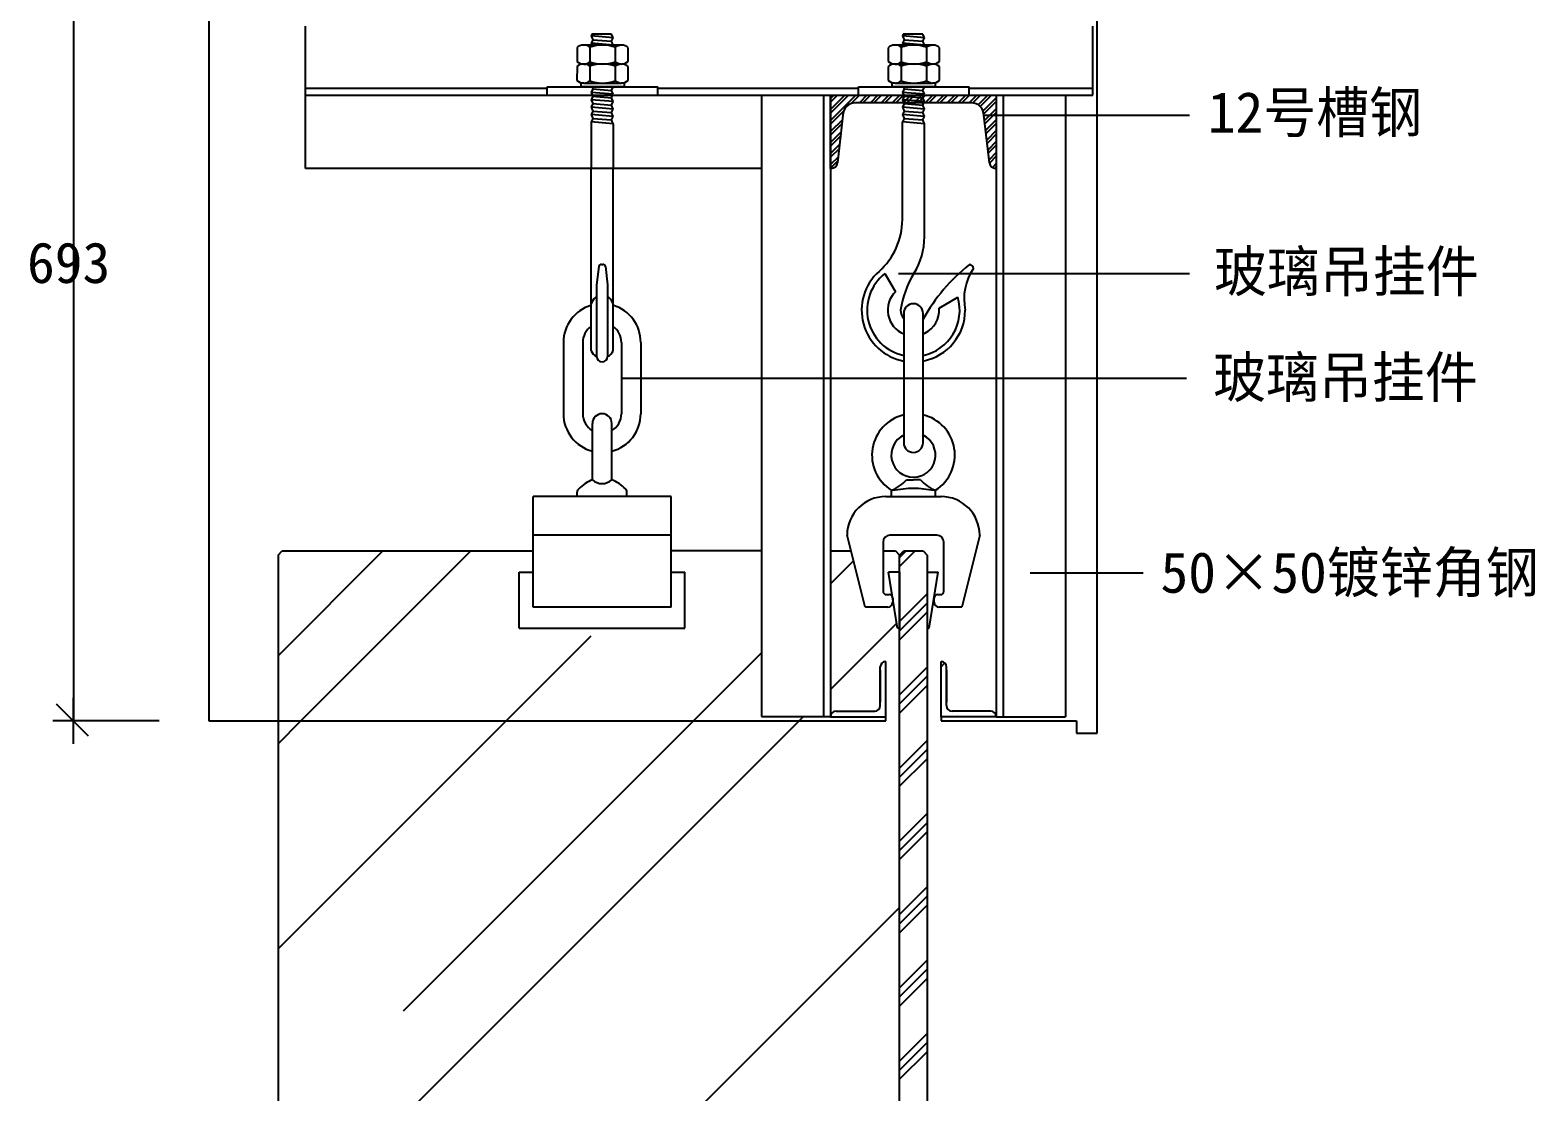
# Model space of a CAD drawing. Header units: metres. Extents: x -1106 to 1756, y 335 to 3725.
# Drawn here: x -937 to 152, y 2109 to 2877 of the extents above; entities that cross this region are included whole.
import ezdxf

# ---------------------------------------------------------------- set-up
doc = ezdxf.new("R2010")
doc.units = ezdxf.units.M
for name, color, linetype in [('3', 3, 'Continuous'), ('4', 4, 'Continuous'), ('7', 7, 'Continuous'), ('BH', 3, 'Continuous'), ('DIM', 3, 'Continuous'), ('TEXT', 7, 'Continuous')]:
    doc.layers.add(name, color=color, linetype=linetype)

msp = doc.modelspace()

# ---------------------------------------------------------------- hatches: boundary and pattern name
h = msp.add_hatch()
h.set_pattern_fill('ANSI32', scale=12)
h.paths.add_polyline_path([(-237.57, 2380.32, 0.41), (-241.57, 2384.32), (-269.57, 2384.32, -0.41), (-273.57, 2388.32), (-273.57, 2416.32, 0.41), (-277.57, 2420.32), (-277.57, 2380.32)])

# ---------------------------------------------------------------- linework, layer by layer
for p, q in [((-339.16, 2830.32), (-357.57, 2811.92)), ((-347.12, 2830.32), (-357.57, 2819.87)), ((-355.07, 2830.32), (-357.57, 2827.83)), ((-344.47, 2830.32), (-357.57, 2817.22)), ((-352.42, 2830.32), (-357.57, 2825.18)), ((-336.51, 2830.32), (-342.51, 2824.33)), ((-331.21, 2830.32), (-336.71, 2824.82)), ((-328.56, 2830.32), (-334.06, 2824.82)), ((-323.25, 2830.32), (-328.75, 2824.82)), ((-320.6, 2830.32), (-326.1, 2824.82)), ((-315.3, 2830.32), (-320.8, 2824.82)), ((-312.65, 2830.32), (-318.15, 2824.82)), ((-307.34, 2830.32), (-312.84, 2824.82)), ((-304.69, 2830.32), (-310.19, 2824.82)), ((-299.39, 2830.32), (-304.89, 2824.82)), ((-296.74, 2830.32), (-302.24, 2824.82)), ((-291.43, 2830.32), (-296.93, 2824.82)), ((-288.78, 2830.32), (-294.28, 2824.82)), ((-283.48, 2830.32), (-288.98, 2824.82)), ((-280.83, 2830.32), (-286.33, 2824.82)), ((-275.52, 2830.32), (-281.02, 2824.82)), ((-272.87, 2830.32), (-278.37, 2824.82)), ((-267.57, 2830.32), (-273.07, 2824.82)), ((-264.92, 2830.32), (-270.42, 2824.82)), ((-259.61, 2830.32), (-265.11, 2824.82)), ((-256.96, 2830.32), (-262.46, 2824.82)), ((-251.66, 2830.32), (-257.16, 2824.82)), ((-249.01, 2830.32), (-254.56, 2824.76)), ((-243.7, 2830.32), (-250.66, 2823.37)), ((-241.05, 2830.32), (-249.2, 2822.18)), ((-237.57, 2828.5), (-247.13, 2818.94)), ((-237.57, 2825.85), (-246.62, 2816.8)), ((-348.07, 2818.76), (-357.57, 2809.27)), ((-348.94, 2812.58), (-357.57, 2803.96)), ((-237.57, 2820.55), (-246.12, 2812)), ((-237.57, 2817.9), (-245.84, 2809.62)), ((-237.57, 2812.59), (-245.29, 2804.87)), ((-349.3, 2809.58), (-357.57, 2801.31)), ((-350, 2803.58), (-357.57, 2796.01)), ((-350.35, 2800.57), (-357.57, 2793.36)), ((-237.57, 2809.94), (-245.01, 2802.5)), ((-237.57, 2804.64), (-244.45, 2797.75)), ((-237.57, 2801.99), (-244.18, 2795.38)), ((-351.05, 2794.57), (-357.57, 2788.05)), ((-351.4, 2791.57), (-357.57, 2785.4)), ((-237.57, 2796.68), (-243.62, 2790.63)), ((-237.57, 2794.03), (-243.34, 2788.25)), ((-352.1, 2785.56), (-357.57, 2780.1)), ((-352.45, 2782.56), (-357.57, 2777.45)), ((-237.57, 2788.73), (-242.79, 2783.51)), ((-237.57, 2786.08), (-242.51, 2781.13)), ((-237.57, 2780.77), (-240.38, 2777.96)), ((-237.57, 2778.12), (-238.36, 2777.33)), ((-317.57, 2420.32), (-317.57, 2420.32)), ((-317.57, 2380.32), (-317.57, 2420.32)), ((-277.57, 2420.32), (-277.57, 2420.32)), ((-277.57, 2380.32), (-277.57, 2420.32)), ((-321.57, 2388.32), (-321.57, 2416.32)), ((-321.57, 2413.92), (-321.57, 2390.72)), ((-273.57, 2388.32), (-273.57, 2416.32)), ((-273.57, 2413.92), (-273.57, 2390.72)), ((-905.66, 2360.64), (-905.66, 2394)), ((-357.57, 2380.32), (-317.57, 2380.32)), ((-357.32, 2380.32), (-327.72, 2380.32)), ((-356.48, 2380.32), (-356.48, 2380.32)), ((-353.57, 2384.32), (-325.57, 2384.32)), ((-346.32, 2380.32), (-346.32, 2380.32)), ((-237.57, 2380.32), (-277.57, 2380.32)), ((-241.57, 2384.32), (-269.57, 2384.32)), ((-237.81, 2380.32), (-267.41, 2380.32)), ((-248.81, 2380.32), (-248.81, 2380.32)), ((-238.66, 2380.32), (-238.66, 2380.32))]:
    msp.add_line(p, q)
msp.add_lwpolyline([(-894.72, 2366.18), (-917.81, 2389.28)])
for centre, start, end in [((-317.57, 2416.32), 90, 180), ((-277.57, 2416.32), 0, 90), ((-325.57, 2388.32), 270, 0), ((-269.57, 2388.32), 180, 270), ((-353.57, 2380.32), 90, 180), ((-241.57, 2380.32), 0, 90)]:
    msp.add_arc(centre, 4, start, end)
at = {"layer": '3'}
for p, q in [((-530.33, 2866.59), (-536.54, 2866.59)), ((-530.27, 2874.59), (-530.94, 2873.25)), ((-530.94, 2873.25), (-529.67, 2870.46)), ((-514.94, 2871.92), (-530.94, 2873.25)), ((-529.67, 2870.46), (-530.94, 2867.92)), ((-530.94, 2867.92), (-530.33, 2866.59)), ((-514.94, 2866.59), (-530.94, 2867.92)), ((-514.94, 2866.59), (-530.33, 2866.59)), ((-516.15, 2874.59), (-530.27, 2874.59)), ((-529.67, 2870.46), (-516.21, 2869.38)), ((-516.21, 2869.38), (-514.94, 2871.92)), ((-514.94, 2866.59), (-516.21, 2869.38)), ((-514.94, 2871.92), (-516.15, 2874.59)), ((-508.73, 2866.59), (-514.94, 2866.59)), ((-304.96, 2866.59), (-311.17, 2866.59)), ((-304.9, 2874.59), (-305.56, 2873.25)), ((-289.56, 2871.92), (-305.56, 2873.25)), ((-305.56, 2873.25), (-304.29, 2870.46)), ((-304.29, 2870.46), (-305.56, 2867.92)), ((-289.56, 2866.59), (-305.56, 2867.92)), ((-305.56, 2867.92), (-304.96, 2866.59)), ((-289.56, 2866.59), (-304.96, 2866.59)), ((-290.77, 2874.59), (-304.9, 2874.59)), ((-304.29, 2870.46), (-290.83, 2869.38)), ((-290.83, 2869.38), (-289.56, 2871.92)), ((-289.56, 2866.59), (-290.83, 2869.38)), ((-289.56, 2871.92), (-290.77, 2874.59)), ((-283.35, 2866.59), (-289.56, 2866.59)), ((-541.11, 2864.72), (-541.11, 2854.72)), ((-531.88, 2864.99), (-531.88, 2854.45)), ((-513.4, 2864.99), (-513.4, 2854.45)), ((-504.16, 2854.72), (-504.16, 2864.72)), ((-315.73, 2864.72), (-315.74, 2854.72)), ((-306.5, 2864.99), (-306.5, 2854.45)), ((-288.02, 2864.99), (-288.03, 2854.45)), ((-278.79, 2854.72), (-278.78, 2864.72)), ((-541.11, 2850.99), (-541.12, 2840.99)), ((-509.13, 2852.85), (-536.54, 2852.85)), ((-531.88, 2851.25), (-531.88, 2840.72)), ((-513.4, 2851.25), (-513.4, 2840.72)), ((-504.17, 2840.99), (-504.16, 2850.99)), ((-315.74, 2850.99), (-315.74, 2840.99)), ((-283.76, 2852.85), (-311.17, 2852.85)), ((-306.5, 2851.25), (-306.5, 2840.72)), ((-288.02, 2851.25), (-288.03, 2840.72)), ((-278.79, 2840.99), (-278.79, 2850.99)), ((-737.57, 2835.32), (-562.64, 2835.32)), ((-562.64, 2836.32), (-482.64, 2836.32)), ((-562.64, 2830.32), (-562.64, 2836.32)), ((-536.15, 2839.12), (-538.45, 2839.12)), ((-538.45, 2839.12), (-538.45, 2836.32)), ((-506.83, 2836.32), (-538.45, 2836.32)), ((-536.15, 2839.12), (-509.14, 2839.12)), ((-529.67, 2834.86), (-530.94, 2832.32)), ((-530.34, 2836.32), (-529.67, 2834.86)), ((-529.67, 2834.86), (-516.21, 2833.78)), ((-516.21, 2833.78), (-514.94, 2836.32)), ((-514.94, 2830.99), (-516.21, 2833.78)), ((-506.83, 2839.12), (-509.14, 2839.12)), ((-506.83, 2836.32), (-506.83, 2839.12)), ((-482.64, 2830.32), (-482.64, 2836.32)), ((-482.64, 2835.32), (-337.26, 2835.32)), ((-337.26, 2836.32), (-257.26, 2836.32)), ((-337.26, 2830.32), (-337.26, 2836.32)), ((-281.46, 2836.32), (-313.08, 2836.32)), ((-310.77, 2839.12), (-283.76, 2839.12)), ((-304.3, 2834.86), (-290.84, 2833.78)), ((-257.26, 2830.32), (-257.26, 2836.32)), ((-257.26, 2835.32), (-167.57, 2835.32)), ((-562.64, 2830.32), (-482.64, 2830.32)), ((-514.94, 2830.99), (-530.94, 2832.32)), ((-530.94, 2832.32), (-529.67, 2829.53)), ((-529.67, 2829.53), (-530.94, 2826.99)), ((-514.94, 2825.65), (-530.94, 2826.99)), ((-530.94, 2826.99), (-529.67, 2824.19)), ((-529.67, 2824.19), (-530.94, 2821.65)), ((-514.94, 2820.32), (-530.94, 2821.65)), ((-530.94, 2821.65), (-529.67, 2818.86)), ((-529.67, 2829.53), (-516.21, 2828.45)), ((-529.67, 2824.19), (-516.21, 2823.11)), ((-516.21, 2828.45), (-514.94, 2830.99)), ((-514.94, 2825.65), (-516.21, 2828.45)), ((-516.21, 2823.11), (-514.94, 2825.65)), ((-514.94, 2820.32), (-516.21, 2823.11)), ((-362.57, 2830.32), (-362.57, 2380.45)), ((-337.26, 2830.32), (-257.26, 2830.32)), ((-336.66, 2830.32), (-256.66, 2830.32)), ((-289.57, 2830.99), (-305.57, 2832.32)), ((-289.57, 2825.65), (-305.57, 2826.99)), ((-289.57, 2820.32), (-305.57, 2821.65)), ((-304.3, 2829.53), (-290.84, 2828.45)), ((-304.3, 2824.19), (-290.84, 2823.11)), ((-232.57, 2830.32), (-232.57, 2380.32)), ((-529.67, 2818.86), (-530.94, 2816.32)), ((-514.94, 2814.99), (-530.94, 2816.32)), ((-530.94, 2816.32), (-529.67, 2813.53)), ((-529.67, 2813.53), (-530.94, 2810.99)), ((-530.94, 2810.99), (-530.94, 2777.32)), ((-514.94, 2809.65), (-530.94, 2810.99)), ((-529.67, 2818.86), (-516.21, 2817.78)), ((-529.67, 2813.53), (-516.21, 2812.45)), ((-516.21, 2817.78), (-514.94, 2820.32)), ((-514.94, 2814.99), (-516.21, 2817.78)), ((-516.21, 2812.45), (-514.94, 2814.99)), ((-514.94, 2809.65), (-516.21, 2812.45)), ((-289.57, 2814.99), (-305.57, 2816.32)), ((-289.57, 2809.65), (-305.57, 2810.99)), ((-304.3, 2818.86), (-290.84, 2817.78)), ((-304.3, 2813.53), (-290.84, 2812.45)), ((-514.94, 2809.65), (-514.94, 2777.32)), ((-525.38, 2706.31), (-526.94, 2692.89)), ((-523.47, 2707.72), (-522.41, 2707.72)), ((-520.5, 2706.31), (-518.94, 2692.89)), ((-526.94, 2692.89), (-526.94, 2641.19)), ((-518.94, 2692.89), (-518.94, 2641.19)), ((-318.21, 2701.11), (-310.61, 2687.94)), ((-279.02, 2676.06), (-265.35, 2683.96)), ((-302.68, 2551.84), (-297.57, 2551.84)), ((-292.45, 2551.84), (-297.57, 2551.84)), ((-472.94, 2511.69), (-572.94, 2511.69)), ((-309.06, 2444.43), (-315.6, 2484.99)), ((-307.57, 2484.99), (-315.6, 2484.99)), ((-307.57, 2484.99), (-307.57, 2444.43)), ((-287.57, 2484.99), (-287.57, 2444.43)), ((-287.57, 2484.99), (-279.53, 2484.99)), ((-286.08, 2444.43), (-279.53, 2484.99)), ((-307.57, 2444.43), (-309.06, 2444.43)), ((-287.57, 2444.43), (-286.08, 2444.43))]:
    msp.add_line(p, q, dxfattribs=at)
for centre, radius, start, end in [((-536.87, 2860.87), 5.73, 86.72, 137.74), ((-535.74, 2861.17), 5.43, 44.66, 94.18), ((-522.64, 2839.11), 27.48, 70.35, 109.65), ((-507.39, 2855.46), 11.26, 98.88, 122.23), ((-508.64, 2860.28), 6.31, 44.75, 90.81), ((-311.49, 2860.87), 5.73, 86.72, 137.74), ((-310.37, 2861.17), 5.43, 44.66, 94.18), ((-297.26, 2839.11), 27.48, 70.35, 109.65), ((-282.02, 2855.46), 11.26, 98.88, 122.23), ((-283.26, 2860.28), 6.31, 44.75, 90.81), ((-536.31, 2859.97), 7.12, 227.51, 271.33), ((-535.75, 2858.28), 5.44, 265.82, 315.3), ((-522.64, 2880.32), 27.47, 250.35, 289.65), ((-507.4, 2863.98), 11.26, 237.77, 261.12), ((-508.87, 2859.7), 6.85, 267.79, 313.37), ((-310.93, 2859.97), 7.12, 227.51, 271.33), ((-310.37, 2858.28), 5.44, 265.82, 315.3), ((-297.26, 2880.32), 27.47, 250.35, 289.65), ((-282.02, 2863.98), 11.26, 237.77, 261.12), ((-283.5, 2859.7), 6.85, 267.79, 313.37), ((-536.87, 2847.13), 5.73, 86.72, 137.74), ((-535.74, 2847.43), 5.43, 44.66, 94.18), ((-522.64, 2825.37), 27.48, 70.35, 109.65), ((-507.39, 2841.73), 11.26, 98.88, 122.23), ((-508.64, 2846.55), 6.31, 44.75, 90.81), ((-311.5, 2847.13), 5.73, 86.72, 137.74), ((-310.37, 2847.43), 5.43, 44.66, 94.18), ((-297.26, 2825.37), 27.48, 70.35, 109.65), ((-282.02, 2841.73), 11.26, 98.88, 122.23), ((-283.27, 2846.55), 6.31, 44.75, 90.81), ((-536.31, 2846.23), 7.12, 227.51, 271.33), ((-535.75, 2844.55), 5.44, 265.82, 315.3), ((-522.64, 2866.59), 27.47, 250.35, 289.65), ((-507.4, 2850.24), 11.26, 237.77, 261.12), ((-508.87, 2845.97), 6.85, 267.79, 313.37), ((-310.37, 2844.55), 5.44, 265.82, 315.3), ((-297.27, 2866.59), 27.47, 250.35, 289.65), ((-282.02, 2850.24), 11.26, 237.77, 261.12), ((-523.47, 2705.72), 2, 90, 162.56), ((-522.41, 2705.72), 2, 17.44, 90), ((-297.57, 2674.69), 33.53, 128, 257.95), ((-522.13, 2676.59), 9.18, 127.68, 163.56), ((-527.44, 2683.46), 0.5, 0, 127.68), ((-518.44, 2683.46), 0.5, 52.32, 180), ((-523.75, 2676.59), 9.18, 16.44, 52.32), ((-297.57, 2674.69), 18.6, 134.53, 247.89), ((-297.57, 2674.69), 33.53, 282.05, 16.05), ((-297.57, 2674.69), 18.6, 296.67, 4.24), ((-297.57, 2674.69), 18.6, 292.11, 296.67), ((-297.57, 2569.69), 16, 115.94, 64.06), ((-322.14, 2568.33), 25.5, 289.65, 319.72), ((-272.41, 2569.12), 26.46, 220.77, 249.75), ((-297.57, 2470.77), 74.76, 78.43, 101.57)]:
    msp.add_arc(centre, radius, start, end, dxfattribs=at)
at = {"layer": '4'}
for p, q in [((-807.57, 3461.32), (-807.57, 2377.32)), ((-164.57, 2368.32), (-164.57, 3459.32)), ((-807.57, 2377.32), (-317.57, 2377.32)), ((-317.57, 2377.32), (-317.57, 2380.32)), ((-277.57, 2380.32), (-277.57, 2377.32)), ((-277.57, 2377.32), (-179.57, 2377.32)), ((-179.57, 2377.32), (-179.57, 2368.32)), ((-179.57, 2368.32), (-164.57, 2368.32))]:
    msp.add_line(p, q, dxfattribs=at)
at = {"layer": '7'}
for p, q in [((-737.57, 2830.32), (-737.57, 2880.32)), ((-167.57, 2830.32), (-167.57, 2880.32)), ((-313.08, 2839.12), (-313.08, 2836.32)), ((-310.77, 2839.12), (-313.08, 2839.12)), ((-304.3, 2834.86), (-305.57, 2832.32)), ((-304.96, 2836.32), (-304.3, 2834.86)), ((-290.84, 2833.78), (-289.57, 2836.32)), ((-289.57, 2830.99), (-290.84, 2833.78)), ((-281.46, 2839.12), (-283.76, 2839.12)), ((-281.46, 2836.32), (-281.46, 2839.12)), ((-737.57, 2830.32), (-167.57, 2830.32)), ((-737.57, 2777.32), (-737.57, 2830.32)), ((-407.57, 2830.32), (-407.57, 2380.45)), ((-357.57, 2830.32), (-357.57, 2380.45)), ((-357.57, 2777.32), (-357.57, 2830.32)), ((-357.57, 2830.32), (-237.57, 2830.32)), ((-255.57, 2824.82), (-339.57, 2824.82)), ((-305.57, 2832.32), (-304.3, 2829.53)), ((-304.3, 2829.53), (-305.57, 2826.99)), ((-305.57, 2826.99), (-304.3, 2824.19)), ((-304.3, 2824.19), (-305.57, 2821.65)), ((-305.57, 2821.65), (-304.3, 2818.86)), ((-290.84, 2828.45), (-289.57, 2830.99)), ((-289.57, 2825.65), (-290.84, 2828.45)), ((-290.84, 2823.11), (-289.57, 2825.65)), ((-289.57, 2820.32), (-290.84, 2823.11)), ((-237.57, 2830.32), (-237.57, 2380.32)), ((-237.57, 2830.32), (-237.57, 2777.32)), ((-187.57, 2830.32), (-187.57, 2380.32)), ((-348.57, 2815.82), (-352.6, 2781.3)), ((-304.3, 2818.86), (-305.57, 2816.32)), ((-305.57, 2816.32), (-304.3, 2813.53)), ((-304.3, 2813.53), (-305.57, 2810.99)), ((-305.57, 2740.2), (-305.57, 2810.99)), ((-290.84, 2817.78), (-289.57, 2820.32)), ((-289.57, 2814.99), (-290.84, 2817.78)), ((-290.84, 2812.45), (-289.57, 2814.99)), ((-289.57, 2809.65), (-290.84, 2812.45)), ((-242.53, 2781.3), (-246.57, 2815.82)), ((-289.57, 2727.78), (-289.57, 2809.65)), ((-407.57, 2777.32), (-737.57, 2777.32)), ((-530.94, 2645.19), (-530.94, 2777.32)), ((-514.94, 2645.19), (-514.94, 2777.32)), ((-357.07, 2777.32), (-357.57, 2777.32)), ((-237.57, 2777.32), (-238.06, 2777.32)), ((-304.57, 2672.35), (-304.57, 2578.69)), ((-290.57, 2578.69), (-290.57, 2672.35)), ((-526.94, 2664.77), (-526.94, 2664.77)), ((-518.94, 2664.77), (-518.94, 2664.77)), ((-550.94, 2651.35), (-550.94, 2599.69)), ((-536.94, 2651.35), (-536.94, 2599.69)), ((-508.94, 2651.35), (-508.94, 2599.69)), ((-494.94, 2651.35), (-494.94, 2599.69)), ((-526.94, 2641.19), (-526.94, 2641.19)), ((-522.94, 2637.19), (-522.94, 2637.19)), ((-518.94, 2641.19), (-518.94, 2641.19)), ((-529.94, 2551.84), (-529.94, 2592.69)), ((-515.94, 2551.84), (-515.94, 2592.69)), ((-572.94, 2459.69), (-572.94, 2539.69)), ((-472.94, 2539.69), (-572.94, 2539.69)), ((-540.94, 2539.69), (-540.94, 2542.86)), ((-504.94, 2539.69), (-504.94, 2542.86)), ((-472.94, 2459.69), (-472.94, 2539.69)), ((-317.57, 2539.69), (-277.57, 2539.69)), ((-313.57, 2544.31), (-313.57, 2539.69)), ((-281.57, 2539.69), (-281.57, 2544.31)), ((-332.57, 2459.69), (-345.57, 2511.69)), ((-319.57, 2506.69), (-319.57, 2471.19)), ((-280.57, 2511.69), (-314.57, 2511.69)), ((-275.57, 2471.19), (-275.57, 2506.69)), ((-249.57, 2511.69), (-262.57, 2459.69)), ((-757.57, 2497.32), (-754.57, 2500.32)), ((-757.57, 2497.32), (-757.57, 1557.46)), ((-754.57, 2500.32), (-572.94, 2500.32)), ((-407.57, 2500.32), (-472.94, 2500.32)), ((-357.57, 2500.32), (-342.72, 2500.32)), ((-319.57, 2500.32), (-310.57, 2500.32)), ((-310.57, 2500.32), (-307.57, 2497.32)), ((-307.57, 2497.32), (-304.57, 2500.32)), ((-307.57, 1557.46), (-307.57, 2497.32)), ((-304.57, 2500.32), (-290.57, 2500.32)), ((-290.57, 2500.32), (-287.57, 2497.32)), ((-287.57, 2497.32), (-287.57, 1557.46)), ((-582.94, 2444.43), (-582.94, 2484.99)), ((-582.94, 2484.99), (-572.94, 2484.99)), ((-472.94, 2484.99), (-462.94, 2484.99)), ((-462.94, 2444.43), (-462.94, 2484.99)), ((-317.07, 2468.69), (-315.07, 2468.69)), ((-312.57, 2466.19), (-312.57, 2463.19)), ((-282.57, 2463.19), (-282.57, 2466.19)), ((-280.07, 2468.69), (-278.07, 2468.69)), ((-472.94, 2459.69), (-572.94, 2459.69)), ((-316.07, 2459.69), (-332.57, 2459.69)), ((-262.57, 2459.69), (-279.07, 2459.69)), ((-582.94, 2444.43), (-462.94, 2444.43)), ((-357.57, 2380.32), (-407.57, 2380.32)), ((-237.57, 2380.32), (-187.57, 2380.32))]:
    msp.add_line(p, q, dxfattribs=at)
for centre, radius, start, end in [((-310.94, 2846.23), 7.12, 227.51, 271.33), ((-283.5, 2845.97), 6.85, 267.79, 313.37), ((-339.57, 2815.82), 9, 90, 180), ((-255.57, 2815.82), 9, 0, 90), ((-357.07, 2781.82), 4.5, 270, 353.33), ((-238.06, 2781.82), 4.5, 186.67, 270), ((-355.57, 2740.2), 50, 311.52, 360), ((-339.57, 2727.78), 50, 328.06, 0), ((-297.58, 2674.68), 37.5, 131.5, 259.26), ((-169.89, 2599.79), 138.74, 128.93, 150.44), ((-222.31, 2682.76), 38.61, 145.34, 192.06), ((-257.13, 2704.65), 3.07, 1.21, 88.79), ((-238.38, 2664.69), 69.25, 148.06, 171.7), ((-522.94, 2651.35), 28, 106.6, 180), ((-522.94, 2651.35), 28, 0, 73.4), ((-297.57, 2674.69), 9.33, 180, 221.41), ((-297.57, 2672.35), 7, 0, 180), ((-297.54, 2674.67), 37.47, 280.73, 0.03), ((-522.94, 2651.35), 14, 124.85, 180), ((-522.94, 2651.35), 14, 0, 55.15), ((-523.6, 2648.53), 8.07, 204.48, 245.52), ((-522.94, 2641.19), 4, 180, 270), ((-522.94, 2641.19), 4, 270, 0), ((-522.28, 2648.53), 8.07, 294.48, 335.52), ((-522.94, 2599.69), 28, 180, 255.52), ((-522.94, 2599.69), 14, 180, 240), ((-522.94, 2592.69), 7, 0, 180), ((-522.94, 2599.69), 14, 300, 0), ((-522.94, 2599.69), 28, 284.48, 0), ((-297.57, 2569.69), 30, 103.49, 237.77), ((-297.57, 2569.69), 30, 302.23, 76.51), ((-297.57, 2578.69), 7, 180, 360), ((-518.12, 2522.84), 31.32, 112.17, 133.99), ((-522.94, 2559.32), 10.24, 226.88, 313.12), ((-527.76, 2522.84), 31.32, 46.01, 67.83), ((-537.44, 2542.86), 3.5, 133.99, 180), ((-508.44, 2542.86), 3.5, 0, 46.01), ((-317.57, 2511.69), 28, 90, 180), ((-277.57, 2511.69), 28, 0, 90), ((-314.57, 2506.69), 5, 90, 180), ((-280.57, 2506.69), 5, 0, 90), ((-317.07, 2471.19), 2.5, 180, 270), ((-316.07, 2463.19), 3.5, 270, 0), ((-315.07, 2466.19), 2.5, 0, 90), ((-280.07, 2466.19), 2.5, 90, 180), ((-279.07, 2463.19), 3.5, 180, 270), ((-278.07, 2471.19), 2.5, 270, 0)]:
    msp.add_arc(centre, radius, start, end, dxfattribs=at)
at = {"layer": 'BH'}
for p, q in [((-757.57, 2424.36), (-681.61, 2500.32)), ((-740.97, 2377.32), (-617.97, 2500.32)), ((-307.57, 2489), (-296.24, 2500.32)), ((-307.57, 2495.62), (-302.87, 2500.32)), ((-357.57, 2476.46), (-340.92, 2493.11)), ((-307.57, 2449.22), (-287.57, 2469.22)), ((-307.57, 2442.59), (-287.57, 2462.59)), ((-307.57, 2435.96), (-287.57, 2455.96)), ((-357.57, 2400.1), (-309.64, 2448.03)), ((-592.47, 2377.32), (-530.84, 2438.95)), ((-456.71, 2377.32), (-407.57, 2426.46)), ((-307.57, 2396.19), (-287.57, 2416.19)), ((-307.57, 2389.56), (-287.57, 2409.56)), ((-307.57, 2382.93), (-287.57, 2402.93)), ((-757.57, 2000.1), (-380.34, 2377.32)), ((-757.57, 2212.23), (-592.47, 2377.32)), ((-757.57, 2360.72), (-740.97, 2377.32)), ((-666.61, 2167.42), (-456.71, 2377.32)), ((-380.34, 2377.32), (-377.34, 2380.32)), ((-307.57, 2343.15), (-287.57, 2363.15)), ((-307.57, 2336.53), (-287.57, 2356.53)), ((-307.57, 2329.9), (-287.57, 2349.9)), ((-307.57, 2290.12), (-287.57, 2310.12)), ((-307.57, 2283.49), (-287.57, 2303.49)), ((-307.57, 2276.86), (-287.57, 2296.86)), ((-307.57, 2237.09), (-287.57, 2257.09)), ((-307.57, 2230.46), (-287.57, 2250.46)), ((-757.57, 1792.21), (-307.57, 2242.21)), ((-307.57, 2223.83), (-287.57, 2243.83)), ((-307.57, 2184.06), (-287.57, 2204.06)), ((-307.57, 2177.43), (-287.57, 2197.43)), ((-307.57, 2170.8), (-287.57, 2190.8)), ((-307.57, 2131.02), (-287.57, 2151.02)), ((-307.57, 2124.39), (-287.57, 2144.39)), ((-307.57, 2117.76), (-287.57, 2137.76))]:
    msp.add_line(p, q, dxfattribs=at)
at = {"layer": 'DIM'}
for p, q in [((-905.66, 3070.32), (-905.66, 2377.32)), ((-843.5, 2377.32), (-920.66, 2377.32))]:
    msp.add_line(p, q, dxfattribs=at)
for points in [[(-246.57, 2815.82), (-97.61, 2815.82)], [(-308.46, 2701.33), (-97.66, 2701.33)], [(-508.94, 2625.52), (-99.88, 2625.52)], [(-213.01, 2484.46), (-131.28, 2484.46)]]:
    msp.add_lwpolyline(points, dxfattribs=at)

# ---------------------------------------------------------------- texts
at = {"layer": 'DIM', "insert": (-939.25, 2723.82), "char_height": 29.5, "attachment_point": 1}
msp.add_mtext('\\A1;693', dxfattribs=at)
at = {"layer": 'TEXT'}
for s, p in [('12号槽钢', (-84.42, 2803.18)), ('玻璃吊挂件', (-79.99, 2688)), ('玻璃吊挂件', (-80.64, 2611.35)), ('50×50镀锌角钢', (-118.68, 2470.04))]:
    msp.add_text(s, height=29.5, dxfattribs=at).set_placement(p)

doc.saveas('drawing.dxf')
